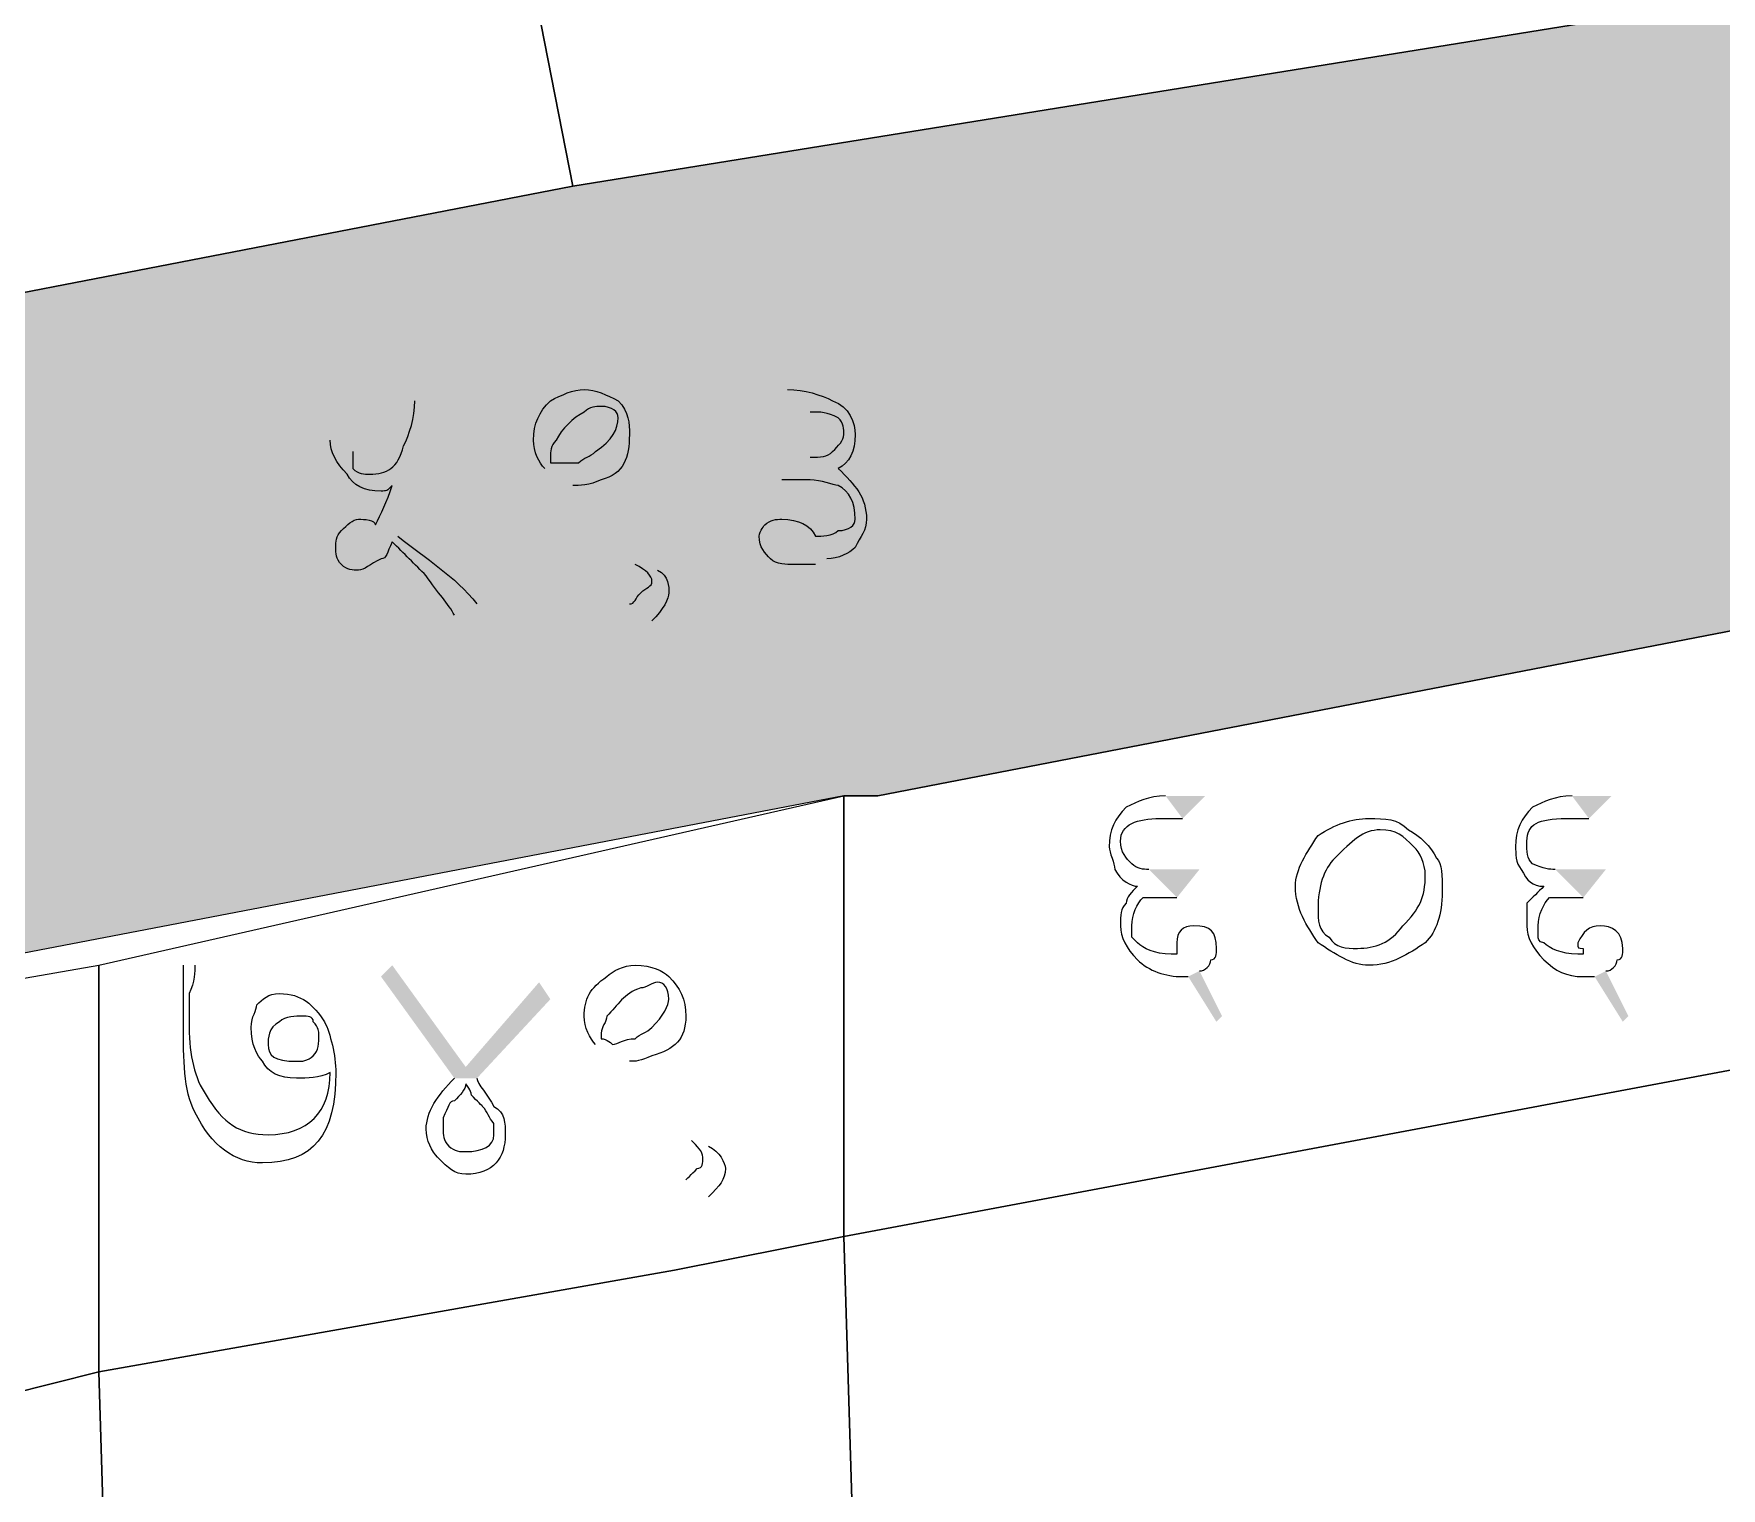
# Model space of a CAD drawing. Header units: metres. Extents: x 345912 to 349030, y 3061206 to 3061792.
# Drawn here: x 346806.42 to 346821.61, y 3061356.04 to 3061369.12 of the extents above; entities that cross this region are included whole.
import ezdxf

# ---------------------------------------------------------------- set-up
doc = ezdxf.new("R2010")
doc.units = ezdxf.units.M
doc.header["$MEASUREMENT"] = 0
doc.layers.add('PDF4_Geometry', color=7, linetype='Continuous')
doc.layers.add('PDF4_Solid Fills', color=7, linetype='Continuous')

msp = doc.modelspace()

# ---------------------------------------------------------------- hatches: boundary and pattern name
at = {"layer": 'PDF4_Solid Fills', "true_color": 0xc3c3c3, "transparency": 33554531}
h = msp.add_hatch(color=9, dxfattribs=at)
h.paths.add_polyline_path([(346861.86867, 3061355.56042), (346855.77267, 3061355.25562), (346854.85827, 3061364.39962), (346853.94387, 3061369.58122), (346859.73507, 3061370.80042), (346860.03987, 3061370.80042), (346860.95427, 3061365.61882), (346861.25907, 3061361.65642)], flags=0)
h.paths.add_polyline_path([(346864.00227, 3061332.39562), (346857.60147, 3061332.09083), (346856.68707, 3061342.14922), (346863.08787, 3061342.14922)], flags=0)
h.paths.add_polyline_path([(346838.09427, 3061366.83802), (346831.99827, 3061365.61882), (346831.08387, 3061365.31402), (346823.46387, 3061364.09482), (346814.01507, 3061362.26602), (346813.71028, 3061362.26602), (346791.45988, 3061357.99882), (346792.37427, 3061364.09482), (346811.27187, 3061367.75243), (346820.72067, 3061369.27642), (346829.55987, 3061371.10522), (346838.70387, 3061372.62922)], flags=0)
h.paths.add_polyline_path([(346867.65987, 3061372.32442), (346864.30707, 3061371.71482), (346864.30707, 3061372.01962), (346864.00227, 3061374.76282), (346867.35507, 3061375.37243)], flags=0)
h.paths.add_polyline_path([(346853.94387, 3061369.58122), (346845.71427, 3061368.05722), (346845.40947, 3061368.05722), (346845.10467, 3061368.05722), (346844.49507, 3061367.75243), (346838.09427, 3061366.83802), (346838.70387, 3061372.62922), (346849.06707, 3061374.76282), (346849.37187, 3061374.76282), (346849.67667, 3061375.06762), (346849.98147, 3061375.06762), (346850.28627, 3061375.06762), (346852.72467, 3061375.67722)], flags=0)
h.paths.add_polyline_path([(346859.73507, 3061370.80042), (346853.94387, 3061369.58122), (346852.72467, 3061375.67722), (346856.99187, 3061376.59162), (346858.82067, 3061376.89642), (346859.43027, 3061371.10522)], flags=0)
h.paths.add_polyline_path([(346864.00227, 3061374.76282), (346864.30707, 3061372.01962), (346864.30707, 3061371.71482), (346859.73507, 3061370.80042), (346859.43027, 3061371.10522), (346858.82067, 3061376.89642), (346860.95427, 3061377.20123), (346863.69747, 3061377.50603), (346863.69747, 3061376.89642)], flags=0)
h.paths.add_polyline_path([(346867.35507, 3061375.37243), (346864.00227, 3061374.76282), (346863.69747, 3061376.89642), (346863.69747, 3061377.50603), (346867.05027, 3061378.11562)], flags=0)
h.paths.add_polyline_path([(346956.05188, 3061317.15562), (346955.13748, 3061318.37482), (346952.39427, 3061320.81322), (346949.95587, 3061321.11802), (346943.85987, 3061323.25162), (346934.71587, 3061325.99482), (346928.01028, 3061327.51882), (346922.82867, 3061327.51882), (346919.78067, 3061327.21402), (346917.64707, 3061326.29962), (346909.41747, 3061322.03243), (346903.32147, 3061317.76522), (346901.18787, 3061317.15562), (346787.49747, 3061317.15562), (346787.19267, 3061318.37482), (346787.19267, 3061320.50842), (346788.10707, 3061333.91962), (346788.41187, 3061335.74842), (346788.41187, 3061342.14922), (346788.71668, 3061350.37882), (346789.63107, 3061357.08442), (346790.54547, 3061360.74202), (346790.54547, 3061366.22842), (346791.45988, 3061369.58122), (346794.50787, 3061379.03002), (346793.89827, 3061382.07802), (346793.59348, 3061382.99243), (346790.54547, 3061391.83162), (346787.19267, 3061402.80443), (346782.92547, 3061416.52042), (346782.92547, 3061419.87322), (346782.92547, 3061427.18843), (346780.18227, 3061437.55162), (346778.04867, 3061448.82923), (346775.30547, 3061457.36363), (346773.78147, 3061460.41162), (346770.73347, 3061464.06923), (346767.07587, 3061467.72682), (346763.11347, 3061473.51802), (346756.40787, 3061482.66203), (346754.88388, 3061486.31962), (346748.78787, 3061488.45322), (346744.82547, 3061489.36763), (346745.73987, 3061490.58682), (346754.57907, 3061487.84363), (346755.18867, 3061488.75802), (346754.57907, 3061494.24442), (346751.22627, 3061506.13162), (346747.56867, 3061512.83722), (346749.39748, 3061514.05643), (346753.35987, 3061506.43643), (346754.57907, 3061501.86442), (346756.71267, 3061492.72042), (346757.32227, 3061484.79563), (346760.37028, 3061481.13802), (346761.89427, 3061478.39483), (346767.07587, 3061470.77483), (346772.56227, 3061464.37402), (346775.00067, 3061461.02123), (346778.04867, 3061454.62042), (346780.18227, 3061447.00042), (346780.79187, 3061442.42843), (346784.44948, 3061428.10282), (346785.05907, 3061419.87322), (346785.36387, 3061417.13002), (346789.93587, 3061400.67083), (346795.11747, 3061386.04042), (346796.03187, 3061382.07802), (346795.42227, 3061375.67722), (346792.67907, 3061367.14282), (346792.37427, 3061364.09482), (346791.45988, 3061357.99882), (346791.15507, 3061353.73162), (346790.24067, 3061345.19722), (346789.93587, 3061333.61482), (346789.93587, 3061332.70042), (346789.63107, 3061331.48123), (346789.32628, 3061325.69002), (346789.02147, 3061321.42283), (346789.32628, 3061318.98443), (346789.63107, 3061317.15562), (346895.09187, 3061317.15562), (346896.00627, 3061317.46042), (346900.57827, 3061318.67962), (346905.45507, 3061320.81322), (346908.80787, 3061323.25162), (346916.12308, 3061327.21402), (346916.73267, 3061327.51882), (346917.64707, 3061327.82362), (346920.69507, 3061328.73802), (346927.70547, 3061328.73802), (346936.23988, 3061326.90923), (346946.29828, 3061324.16603), (346948.12707, 3061323.25162), (346949.04147, 3061322.94682), (346955.13748, 3061320.50842), (346957.57587, 3061318.37482), (346957.88067, 3061318.07002), (346958.49028, 3061317.15562)], flags=0)
h.paths.add_polyline_path([(346863.08787, 3061342.14922), (346856.68707, 3061342.14922), (346855.77267, 3061355.25562), (346861.86867, 3061355.56042), (346862.17347, 3061353.73162), (346862.78307, 3061343.97802)], flags=0)
h = msp.add_hatch(color=9, dxfattribs=at)
h.paths.add_polyline_path([(346861.86867, 3061355.56042), (346855.77267, 3061355.25562), (346854.85827, 3061364.39962), (346853.94387, 3061369.58122), (346859.73507, 3061370.80042), (346860.03987, 3061370.80042), (346860.95427, 3061365.61882), (346861.25907, 3061361.65642)], flags=0)
h.paths.add_polyline_path([(346864.00227, 3061332.39562), (346857.60147, 3061332.09083), (346856.68707, 3061342.14922), (346863.08787, 3061342.14922)], flags=0)
h.paths.add_polyline_path([(346838.09427, 3061366.83802), (346831.99827, 3061365.61882), (346831.08387, 3061365.31402), (346823.46387, 3061364.09482), (346814.01507, 3061362.26602), (346813.71028, 3061362.26602), (346791.45988, 3061357.99882), (346792.37427, 3061364.09482), (346811.27187, 3061367.75243), (346820.72067, 3061369.27642), (346829.55987, 3061371.10522), (346838.70387, 3061372.62922)], flags=0)
h.paths.add_polyline_path([(346867.65987, 3061372.32442), (346864.30707, 3061371.71482), (346864.30707, 3061372.01962), (346864.00227, 3061374.76282), (346867.35507, 3061375.37243)], flags=0)
h.paths.add_polyline_path([(346853.94387, 3061369.58122), (346845.71427, 3061368.05722), (346845.40947, 3061368.05722), (346845.10467, 3061368.05722), (346844.49507, 3061367.75243), (346838.09427, 3061366.83802), (346838.70387, 3061372.62922), (346849.06707, 3061374.76282), (346849.37187, 3061374.76282), (346849.67667, 3061375.06762), (346849.98147, 3061375.06762), (346850.28627, 3061375.06762), (346852.72467, 3061375.67722)], flags=0)
h.paths.add_polyline_path([(346859.73507, 3061370.80042), (346853.94387, 3061369.58122), (346852.72467, 3061375.67722), (346856.99187, 3061376.59162), (346858.82067, 3061376.89642), (346859.43027, 3061371.10522)], flags=0)
h.paths.add_polyline_path([(346864.00227, 3061374.76282), (346864.30707, 3061372.01962), (346864.30707, 3061371.71482), (346859.73507, 3061370.80042), (346859.43027, 3061371.10522), (346858.82067, 3061376.89642), (346860.95427, 3061377.20123), (346863.69747, 3061377.50603), (346863.69747, 3061376.89642)], flags=0)
h.paths.add_polyline_path([(346867.35507, 3061375.37243), (346864.00227, 3061374.76282), (346863.69747, 3061376.89642), (346863.69747, 3061377.50603), (346867.05027, 3061378.11562)], flags=0)
h.paths.add_polyline_path([(346956.05188, 3061317.15562), (346955.13748, 3061318.37482), (346952.39427, 3061320.81322), (346949.95587, 3061321.11802), (346943.85987, 3061323.25162), (346934.71587, 3061325.99482), (346928.01028, 3061327.51882), (346922.82867, 3061327.51882), (346919.78067, 3061327.21402), (346917.64707, 3061326.29962), (346909.41747, 3061322.03243), (346903.32147, 3061317.76522), (346901.18787, 3061317.15562), (346787.49747, 3061317.15562), (346787.19267, 3061318.37482), (346787.19267, 3061320.50842), (346788.10707, 3061333.91962), (346788.41187, 3061335.74842), (346788.41187, 3061342.14922), (346788.71668, 3061350.37882), (346789.63107, 3061357.08442), (346790.54547, 3061360.74202), (346790.54547, 3061366.22842), (346791.45988, 3061369.58122), (346794.50787, 3061379.03002), (346793.89827, 3061382.07802), (346793.59348, 3061382.99243), (346790.54547, 3061391.83162), (346787.19267, 3061402.80443), (346782.92547, 3061416.52042), (346782.92547, 3061419.87322), (346782.92547, 3061427.18843), (346780.18227, 3061437.55162), (346778.04867, 3061448.82923), (346775.30547, 3061457.36363), (346773.78147, 3061460.41162), (346770.73347, 3061464.06923), (346767.07587, 3061467.72682), (346763.11347, 3061473.51802), (346756.40787, 3061482.66203), (346754.88388, 3061486.31962), (346748.78787, 3061488.45322), (346744.82547, 3061489.36763), (346745.73987, 3061490.58682), (346754.57907, 3061487.84363), (346755.18867, 3061488.75802), (346754.57907, 3061494.24442), (346751.22627, 3061506.13162), (346747.56867, 3061512.83722), (346749.39748, 3061514.05643), (346753.35987, 3061506.43643), (346754.57907, 3061501.86442), (346756.71267, 3061492.72042), (346757.32227, 3061484.79563), (346760.37028, 3061481.13802), (346761.89427, 3061478.39483), (346767.07587, 3061470.77483), (346772.56227, 3061464.37402), (346775.00067, 3061461.02123), (346778.04867, 3061454.62042), (346780.18227, 3061447.00042), (346780.79187, 3061442.42843), (346784.44948, 3061428.10282), (346785.05907, 3061419.87322), (346785.36387, 3061417.13002), (346789.93587, 3061400.67083), (346795.11747, 3061386.04042), (346796.03187, 3061382.07802), (346795.42227, 3061375.67722), (346792.67907, 3061367.14282), (346792.37427, 3061364.09482), (346791.45988, 3061357.99882), (346791.15507, 3061353.73162), (346790.24067, 3061345.19722), (346789.93587, 3061333.61482), (346789.93587, 3061332.70042), (346789.63107, 3061331.48123), (346789.32628, 3061325.69002), (346789.02147, 3061321.42283), (346789.32628, 3061318.98443), (346789.63107, 3061317.15562), (346895.09187, 3061317.15562), (346896.00627, 3061317.46042), (346900.57827, 3061318.67962), (346905.45507, 3061320.81322), (346908.80787, 3061323.25162), (346916.12308, 3061327.21402), (346916.73267, 3061327.51882), (346917.64707, 3061327.82362), (346920.69507, 3061328.73802), (346927.70547, 3061328.73802), (346936.23988, 3061326.90923), (346946.29828, 3061324.16603), (346948.12707, 3061323.25162), (346949.04147, 3061322.94682), (346955.13748, 3061320.50842), (346957.57587, 3061318.37482), (346957.88067, 3061318.07002), (346958.49028, 3061317.15562)], flags=0)
h.paths.add_polyline_path([(346863.08787, 3061342.14922), (346856.68707, 3061342.14922), (346855.77267, 3061355.25562), (346861.86867, 3061355.56042), (346862.17347, 3061353.73162), (346862.78307, 3061343.97802)], flags=0)
at = {"layer": 'PDF4_Solid Fills', "transparency": 33554559}
h = msp.add_hatch(color=256, dxfattribs=at)
h.paths.add_polyline_path([(346809.84947, 3061365.82203), (346810.05267, 3061365.61883)], flags=0)
h.paths.add_polyline_path([(346809.69707, 3061364.60283, 0.08894398), (346810.05267, 3061365.61883)], flags=0)
h.paths.add_polyline_path([(346810.40827, 3061363.99323), (346810.20507, 3061363.89163)], flags=0)
h.paths.add_polyline_path([(346809.08747, 3061365.46643), (346809.08747, 3061365.97443), (346809.29067, 3061365.82203), (346809.29067, 3061365.36483)], flags=0)
h.paths.add_polyline_path([(346811.27187, 3061365.06003), (346812.03387, 3061364.29803)], flags=0)
h.paths.add_polyline_path([(346811.98307, 3061363.84083), (346811.77987, 3061363.99323)], flags=0)
h.paths.add_polyline_path([(346811.83067, 3061364.34883), (346811.01787, 3061365.21243)], flags=0)
h.paths.add_polyline_path([(346812.99907, 3061365.72043), (346812.74507, 3061365.92363), (346813.20227, 3061365.92363)], flags=0)
h.paths.add_polyline_path([(346813.55787, 3061364.39963), (346813.86267, 3061363.94243), (346813.76107, 3061363.89163), (346813.45627, 3061364.34883)], flags=0)
h.paths.add_polyline_path([(346813.15147, 3061365.11083), (346812.89747, 3061365.31403), (346813.40547, 3061365.31403)], flags=0)
h = msp.add_hatch(color=256, dxfattribs=at)
h.paths.add_polyline_path([(346816.75828, 3061362.06284), (346816.96148, 3061362.26604), (346816.60588, 3061362.26604)], flags=0)
h.paths.add_polyline_path([(346816.80908, 3061360.64044), (346817.06308, 3061360.23404), (346817.11388, 3061360.28484), (346816.91068, 3061360.69124)], flags=0)
h.paths.add_polyline_path([(346816.70748, 3061361.35164), (346816.91068, 3061361.60564), (346816.45348, 3061361.60564)], flags=0)
h.paths.add_polyline_path([(346820.41588, 3061362.06284), (346820.61908, 3061362.26604), (346820.26348, 3061362.26604)], flags=0)
h.paths.add_polyline_path([(346820.46668, 3061360.64044), (346820.72068, 3061360.23404), (346820.77148, 3061360.28484), (346820.56828, 3061360.69124)], flags=0)
h.paths.add_polyline_path([(346820.36508, 3061361.35164), (346820.56828, 3061361.60564), (346820.11108, 3061361.60564)], flags=0)
h = msp.add_hatch(color=256, dxfattribs=at)
h.paths.add_polyline_path([(346807.76668, 3061360.74202), (346807.86828, 3061360.74202)], flags=0)
h.paths.add_polyline_path([(346809.08748, 3061359.77682), (346809.08748, 3061359.77682)], flags=0)
h.paths.add_polyline_path([(346810.20508, 3061359.72602), (346809.54468, 3061360.64042), (346809.64628, 3061360.74202), (346810.30668, 3061359.82762), (346810.96708, 3061360.58962), (346811.06868, 3061360.43722), (346810.40828, 3061359.72602)], flags=0)
h.paths.add_polyline_path([(346811.77988, 3061359.87842), (346812.49108, 3061359.11642)], flags=0)
h.paths.add_polyline_path([(346812.49108, 3061358.65922), (346812.28788, 3061358.81162)], flags=0)
h.paths.add_polyline_path([(346812.33868, 3061359.16722), (346811.47508, 3061360.03082)], flags=0)

# ---------------------------------------------------------------- linework, layer by layer
at = {"layer": 'PDF4_Geometry', "lineweight": 9}
for points in [[(346820.72067, 3061369.27643), (346811.27188, 3061367.75243), (346807.91907, 3061384.82124), (346816.14867, 3061387.25963)], [(346820.72067, 3061369.27643), (346811.27188, 3061367.75243), (346807.91907, 3061384.82124), (346816.14867, 3061387.25963)], [(346811.27188, 3061367.75243), (346792.37428, 3061364.09483), (346792.67907, 3061367.14284), (346795.42227, 3061375.67724), (346796.03188, 3061382.07803), (346803.34708, 3061383.29724), (346807.91907, 3061384.82124)], [(346811.27188, 3061367.75243), (346792.37428, 3061364.09483), (346792.67907, 3061367.14284), (346795.42227, 3061375.67724), (346796.03188, 3061382.07803), (346803.34708, 3061383.29724), (346807.91907, 3061384.82124)], [(346838.09427, 3061366.83802), (346831.99827, 3061365.61882), (346831.08387, 3061365.31402), (346823.46387, 3061364.09482), (346814.01507, 3061362.26602), (346813.71028, 3061362.26602), (346791.45988, 3061357.99882), (346792.37427, 3061364.09482), (346811.27187, 3061367.75243), (346820.72067, 3061369.27642), (346829.55987, 3061371.10522), (346838.70387, 3061372.62922)], [(346838.09427, 3061366.83802), (346831.99827, 3061365.61882), (346831.08387, 3061365.31402), (346823.46387, 3061364.09482), (346814.01507, 3061362.26602), (346813.71028, 3061362.26602), (346791.45988, 3061357.99882), (346792.37427, 3061364.09482), (346811.27187, 3061367.75243), (346820.72067, 3061369.27642), (346829.55987, 3061371.10522), (346838.70387, 3061372.62922)], [(346823.46388, 3061363.18042), (346823.46388, 3061360.13243), (346813.71028, 3061358.30363), (346813.71028, 3061362.26602), (346814.01507, 3061362.26602), (346823.46388, 3061364.09483)], [(346823.46388, 3061363.18042), (346823.46388, 3061360.13243), (346813.71028, 3061358.30363), (346813.71028, 3061362.26602), (346814.01507, 3061362.26602), (346823.46388, 3061364.09483)], [(346813.71028, 3061358.30363), (346812.18628, 3061357.99884), (346807.00468, 3061357.08444), (346807.00468, 3061360.74203), (346813.71028, 3061362.26602)], [(346813.71028, 3061358.30363), (346812.18628, 3061357.99884), (346807.00468, 3061357.08444), (346807.00468, 3061360.74203), (346813.71028, 3061362.26602)], [(346805.78547, 3061356.77963), (346799.99428, 3061355.56042), (346799.99428, 3061359.52284), (346807.00468, 3061360.74203), (346807.00468, 3061357.08444)], [(346805.78547, 3061356.77963), (346799.99428, 3061355.56042), (346799.99428, 3061359.52284), (346807.00468, 3061360.74203), (346807.00468, 3061357.08444)], [(346823.76867, 3061350.98844), (346814.31988, 3061348.24523), (346814.01507, 3061348.24523), (346813.71028, 3061358.30363), (346823.46388, 3061360.13243)], [(346823.76867, 3061350.98844), (346814.31988, 3061348.24523), (346814.01507, 3061348.24523), (346813.71028, 3061358.30363), (346823.46388, 3061360.13243)], [(346814.01507, 3061348.24523), (346811.27188, 3061347.63564), (346807.30947, 3061347.02602), (346807.00468, 3061357.08444), (346812.18628, 3061357.99884), (346813.71028, 3061358.30363)], [(346814.01507, 3061348.24523), (346811.27188, 3061347.63564), (346807.30947, 3061347.02602), (346807.00468, 3061357.08444), (346812.18628, 3061357.99884), (346813.71028, 3061358.30363)], [(346806.69988, 3061347.02602), (346800.60388, 3061346.11164), (346800.29907, 3061346.11164), (346799.99428, 3061355.56042), (346805.78547, 3061356.77963), (346807.00468, 3061357.08444), (346807.30947, 3061347.02602)], [(346806.69988, 3061347.02602), (346800.60388, 3061346.11164), (346800.29907, 3061346.11164), (346799.99428, 3061355.56042), (346805.78547, 3061356.77963), (346807.00468, 3061357.08444), (346807.30947, 3061347.02602)]]:
    msp.add_lwpolyline(points, close=True, dxfattribs=at)
at = {"layer": 'PDF4_Geometry', "lineweight": 25}
for points in [[(346809.74787, 3061365.41563), (346809.79867, 3061365.51723), (346809.84947, 3061365.66963), (346809.84947, 3061365.82203)], [(346810.91627, 3061365.46643), (346810.91627, 3061365.61883), (346810.96707, 3061365.72043), (346811.06867, 3061365.82203)], [(346811.06867, 3061365.82203), (346811.17027, 3061365.87283), (346811.27187, 3061365.92363), (346811.37347, 3061365.92363)], [(346811.37347, 3061365.92363), (346811.47507, 3061365.92363), (346811.57667, 3061365.87283), (346811.67827, 3061365.82203)], [(346811.67827, 3061365.82203), (346811.77987, 3061365.72043), (346811.77987, 3061365.61883), (346811.77987, 3061365.51723)], [(346813.20227, 3061365.92363), (346813.35467, 3061365.92363), (346813.50707, 3061365.87283), (346813.60867, 3061365.82203)], [(346813.60867, 3061365.82203), (346813.76107, 3061365.77123), (346813.81187, 3061365.61883), (346813.81187, 3061365.51723)], [(346811.37347, 3061365.72043), (346811.27187, 3061365.66963), (346811.17027, 3061365.56803), (346811.11947, 3061365.46643)], [(346811.52587, 3061365.77123), (346811.47507, 3061365.77123), (346811.42427, 3061365.77123), (346811.37347, 3061365.72043)], [(346811.47507, 3061365.36483), (346811.62747, 3061365.46643), (346811.67827, 3061365.56803), (346811.67827, 3061365.66963)], [(346811.67827, 3061365.66963), (346811.67827, 3061365.72043), (346811.62747, 3061365.77123), (346811.52587, 3061365.77123)], [(346813.65947, 3061365.66963), (346813.55787, 3061365.72043), (346813.50707, 3061365.72043), (346813.40547, 3061365.72043)], [(346813.71027, 3061365.51723), (346813.71027, 3061365.56803), (346813.71027, 3061365.61883), (346813.65947, 3061365.66963)], [(346811.77987, 3061365.51723), (346811.77987, 3061365.31403), (346811.72907, 3061365.16163), (346811.52587, 3061365.11083)], [(346813.60867, 3061365.36483), (346813.65947, 3061365.41563), (346813.71027, 3061365.46643), (346813.71027, 3061365.51723)], [(346813.81187, 3061365.51723), (346813.81187, 3061365.36483), (346813.76107, 3061365.26323), (346813.65947, 3061365.21243)], [(346809.23987, 3061365.16163), (346809.13827, 3061365.26323), (346809.08747, 3061365.36483), (346809.08747, 3061365.46643)], [(346809.29067, 3061365.36483), (346809.29067, 3061365.26323), (346809.29067, 3061365.21243), (346809.29067, 3061365.21243)], [(346809.44307, 3061365.16163), (346809.59547, 3061365.16163), (346809.69707, 3061365.21243), (346809.74787, 3061365.41563)], [(346811.01787, 3061365.21243), (346810.96707, 3061365.26323), (346810.91627, 3061365.36483), (346810.91627, 3061365.46643)], [(346811.11947, 3061365.46643), (346811.06867, 3061365.41563), (346811.06867, 3061365.36483), (346811.06867, 3061365.31403)], [(346811.32267, 3061365.26323), (346811.37347, 3061365.31403), (346811.42427, 3061365.31403), (346811.47507, 3061365.36483)], [(346813.40547, 3061365.31403), (346813.50707, 3061365.31403), (346813.55787, 3061365.31403), (346813.60867, 3061365.36483)], [(346809.29067, 3061365.21243), (346809.34147, 3061365.16163), (346809.39227, 3061365.16163), (346809.44307, 3061365.16163)], [(346811.06867, 3061365.31403), (346811.06867, 3061365.31403), (346811.06867, 3061365.26323), (346811.06867, 3061365.26323)], [(346811.06867, 3061365.26323), (346811.11947, 3061365.26323), (346811.11947, 3061365.26323), (346811.17027, 3061365.26323)], [(346811.17027, 3061365.26323), (346811.22107, 3061365.26323), (346811.27187, 3061365.26323), (346811.32267, 3061365.26323)], [(346813.65947, 3061365.21243), (346813.81187, 3061365.06003), (346813.91347, 3061364.95843), (346813.91347, 3061364.75523)], [(346809.54467, 3061365.00923), (346809.39227, 3061365.00923), (346809.29067, 3061365.06003), (346809.23987, 3061365.16163)], [(346809.49387, 3061364.70443), (346809.54467, 3061364.80603), (346809.59547, 3061364.90763), (346809.64627, 3061365.06003)], [(346809.64627, 3061365.06003), (346809.59547, 3061365.00923), (346809.59547, 3061365.00923), (346809.54467, 3061365.00923)], [(346811.52587, 3061365.11083), (346811.42427, 3061365.06003), (346811.32267, 3061365.06003), (346811.27187, 3061365.06003)], [(346813.25307, 3061365.11083), (346813.20227, 3061365.11083), (346813.20227, 3061365.11083), (346813.15147, 3061365.11083)], [(346813.40547, 3061365.11083), (346813.35467, 3061365.11083), (346813.30387, 3061365.11083), (346813.25307, 3061365.11083)], [(346813.65947, 3061365.06003), (346813.60867, 3061365.06003), (346813.50707, 3061365.11083), (346813.40547, 3061365.11083)], [(346813.81187, 3061364.75523), (346813.81187, 3061364.90763), (346813.76107, 3061365.00923), (346813.65947, 3061365.06003)], [(346809.18907, 3061364.65363), (346809.23987, 3061364.70443), (346809.29067, 3061364.75523), (346809.34147, 3061364.75523)], [(346809.34147, 3061364.75523), (346809.39227, 3061364.75523), (346809.49387, 3061364.75523), (346809.49387, 3061364.70443)], [(346812.99907, 3061364.70443), (346813.04987, 3061364.75523), (346813.10067, 3061364.75523), (346813.15147, 3061364.75523)], [(346813.15147, 3061364.75523), (346813.30387, 3061364.75523), (346813.40547, 3061364.70443), (346813.45627, 3061364.60283)], [(346813.65947, 3061364.65363), (346813.76107, 3061364.65363), (346813.81187, 3061364.70443), (346813.81187, 3061364.75523)], [(346813.91347, 3061364.75523), (346813.91347, 3061364.65363), (346813.86267, 3061364.60283), (346813.81187, 3061364.50123)], [(346809.13827, 3061364.50123), (346809.13827, 3061364.55203), (346809.13827, 3061364.60283), (346809.18907, 3061364.65363)], [(346809.69707, 3061364.60283), (346809.95107, 3061364.39963), (346810.20507, 3061364.24723), (346810.40827, 3061363.99323)], [(346812.94827, 3061364.60283), (346812.94827, 3061364.65363), (346812.99907, 3061364.70443), (346812.99907, 3061364.70443)], [(346813.04987, 3061364.39963), (346812.99907, 3061364.45043), (346812.94827, 3061364.50123), (346812.94827, 3061364.60283)], [(346813.45627, 3061364.60283), (346813.50707, 3061364.60283), (346813.60867, 3061364.60283), (346813.65947, 3061364.65363)], [(346809.18907, 3061364.34883), (346809.13827, 3061364.39963), (346809.13827, 3061364.45043), (346809.13827, 3061364.50123)], [(346809.64627, 3061364.55203), (346809.59547, 3061364.45043), (346809.59547, 3061364.39963), (346809.54467, 3061364.39963)], [(346809.95107, 3061364.24723), (346809.84947, 3061364.34883), (346809.74787, 3061364.45043), (346809.64627, 3061364.55203)], [(346813.81187, 3061364.50123), (346813.76107, 3061364.45043), (346813.65947, 3061364.39963), (346813.55787, 3061364.39963)], [(346809.34147, 3061364.29803), (346809.29067, 3061364.29803), (346809.23987, 3061364.29803), (346809.18907, 3061364.34883)], [(346809.54467, 3061364.39963), (346809.44307, 3061364.34883), (346809.39227, 3061364.29803), (346809.34147, 3061364.29803)], [(346811.98307, 3061364.19643), (346811.98307, 3061364.24723), (346811.93227, 3061364.29803), (346811.83067, 3061364.34883)], [(346812.03387, 3061364.29803), (346812.13547, 3061364.24723), (346812.13547, 3061364.14563), (346812.13547, 3061364.09483)], [(346813.25307, 3061364.34883), (346813.20227, 3061364.34883), (346813.10067, 3061364.34883), (346813.04987, 3061364.39963)], [(346813.45627, 3061364.34883), (346813.40547, 3061364.34883), (346813.35467, 3061364.34883), (346813.25307, 3061364.34883)], [(346810.20507, 3061363.89163), (346810.15427, 3061363.99323), (346810.05267, 3061364.09483), (346809.95107, 3061364.24723)], [(346811.88147, 3061364.09483), (346811.93227, 3061364.14563), (346811.98307, 3061364.14563), (346811.98307, 3061364.19643)], [(346811.77987, 3061363.99323), (346811.83067, 3061363.99323), (346811.83067, 3061364.04403), (346811.88147, 3061364.09483)], [(346812.13547, 3061364.09483), (346812.13547, 3061364.04403), (346812.08467, 3061363.94243), (346811.98307, 3061363.84083)], [(346816.60588, 3061362.26604), (346816.45348, 3061362.26604), (346816.35188, 3061362.21524), (346816.25028, 3061362.16444)], [(346820.26348, 3061362.26604), (346820.11108, 3061362.26604), (346820.00948, 3061362.21524), (346819.90788, 3061362.16444)], [(346816.25028, 3061362.16444), (346816.14868, 3061362.06284), (346816.09788, 3061361.96124), (346816.09788, 3061361.80884)], [(346816.19948, 3061361.85964), (346816.19948, 3061362.01204), (346816.35188, 3061362.06284), (346816.55508, 3061362.06284)], [(346816.55508, 3061362.06284), (346816.60588, 3061362.06284), (346816.60588, 3061362.06284), (346816.65668, 3061362.06284)], [(346816.65668, 3061362.06284), (346816.70748, 3061362.06284), (346816.75828, 3061362.06284), (346816.75828, 3061362.06284)], [(346817.97748, 3061361.91044), (346818.12988, 3061362.01204), (346818.28228, 3061362.06284), (346818.43468, 3061362.06284)], [(346818.43468, 3061362.06284), (346818.58708, 3061362.06284), (346818.68868, 3061362.06284), (346818.79028, 3061361.96124)], [(346819.90788, 3061362.16444), (346819.80628, 3061362.06284), (346819.75548, 3061361.96124), (346819.75548, 3061361.80884)], [(346819.85708, 3061361.85964), (346819.85708, 3061362.01204), (346819.95868, 3061362.06284), (346820.21268, 3061362.06284)], [(346820.21268, 3061362.06284), (346820.21268, 3061362.06284), (346820.26348, 3061362.06284), (346820.31428, 3061362.06284)], [(346820.31428, 3061362.06284), (346820.36508, 3061362.06284), (346820.41588, 3061362.06284), (346820.41588, 3061362.06284)], [(346817.77428, 3061361.45324), (346817.77428, 3061361.60564), (346817.87588, 3061361.75804), (346817.97748, 3061361.91044)], [(346818.53628, 3061361.96124), (346818.38388, 3061361.96124), (346818.28228, 3061361.85964), (346818.12988, 3061361.70724)], [(346818.84108, 3061361.80884), (346818.73948, 3061361.91044), (346818.68868, 3061361.96124), (346818.53628, 3061361.96124)], [(346818.79028, 3061361.96124), (346818.89188, 3061361.91044), (346818.99348, 3061361.80884), (346819.04428, 3061361.70724)], [(346816.09788, 3061361.80884), (346816.09788, 3061361.75804), (346816.14868, 3061361.65644), (346816.14868, 3061361.60564)], [(346816.30108, 3061361.65644), (346816.25028, 3061361.70724), (346816.19948, 3061361.75804), (346816.19948, 3061361.85964)], [(346818.94268, 3061361.55484), (346818.94268, 3061361.65644), (346818.89188, 3061361.75804), (346818.84108, 3061361.80884)], [(346819.75548, 3061361.80884), (346819.75548, 3061361.75804), (346819.75548, 3061361.65644), (346819.80628, 3061361.60564)], [(346819.90788, 3061361.65644), (346819.85708, 3061361.70724), (346819.85708, 3061361.75804), (346819.85708, 3061361.85964)], [(346816.14868, 3061361.60564), (346816.19948, 3061361.50404), (346816.30108, 3061361.45324), (346816.35188, 3061361.45324)], [(346816.45348, 3061361.60564), (346816.40268, 3061361.60564), (346816.35188, 3061361.60564), (346816.30108, 3061361.65644)], [(346818.12988, 3061361.70724), (346818.02828, 3061361.60564), (346817.97748, 3061361.45324), (346817.97748, 3061361.25004)], [(346819.04428, 3061361.70724), (346819.09508, 3061361.65644), (346819.09508, 3061361.55484), (346819.09508, 3061361.40244)], [(346819.80628, 3061361.60564), (346819.85708, 3061361.50404), (346819.90788, 3061361.45324), (346820.00948, 3061361.45324)], [(346820.11108, 3061361.60564), (346820.06028, 3061361.60564), (346820.00948, 3061361.60564), (346819.90788, 3061361.65644)], [(346816.35188, 3061361.45324), (346816.30108, 3061361.40244), (346816.25028, 3061361.35164), (346816.25028, 3061361.30084)], [(346817.97748, 3061360.94524), (346817.87588, 3061361.09764), (346817.77428, 3061361.25004), (346817.77428, 3061361.45324)], [(346818.73948, 3061361.09764), (346818.89188, 3061361.25004), (346818.94268, 3061361.35164), (346818.94268, 3061361.55484)], [(346820.00948, 3061361.45324), (346819.95868, 3061361.40244), (346819.90788, 3061361.35164), (346819.85708, 3061361.30084)], [(346816.25028, 3061361.30084), (346816.19948, 3061361.25004), (346816.19948, 3061361.19924), (346816.19948, 3061361.09764)], [(346816.30108, 3061361.09764), (346816.30108, 3061361.19924), (346816.35188, 3061361.30084), (346816.40268, 3061361.35164)], [(346816.40268, 3061361.35164), (346816.45348, 3061361.35164), (346816.55508, 3061361.35164), (346816.70748, 3061361.35164)], [(346819.09508, 3061361.40244), (346819.09508, 3061361.19924), (346819.04428, 3061361.04684), (346818.94268, 3061360.94524)], [(346819.85708, 3061361.30084), (346819.85708, 3061361.25004), (346819.85708, 3061361.19924), (346819.85708, 3061361.09764)], [(346819.95868, 3061361.09764), (346819.95868, 3061361.19924), (346820.00948, 3061361.30084), (346820.06028, 3061361.35164)], [(346820.06028, 3061361.35164), (346820.11108, 3061361.35164), (346820.21268, 3061361.35164), (346820.36508, 3061361.35164)], [(346817.97748, 3061361.25004), (346817.97748, 3061361.14844), (346817.97748, 3061361.04684), (346818.07908, 3061360.99604)], [(346816.19948, 3061361.09764), (346816.19948, 3061360.99604), (346816.25028, 3061360.89444), (346816.35188, 3061360.79284)], [(346816.30108, 3061360.99604), (346816.30108, 3061361.04684), (346816.30108, 3061361.09764), (346816.30108, 3061361.09764)], [(346816.35188, 3061360.94524), (346816.35188, 3061360.94524), (346816.30108, 3061360.99604), (346816.30108, 3061360.99604)], [(346816.85988, 3061361.09764), (346816.75828, 3061361.09764), (346816.70748, 3061361.04684), (346816.70748, 3061360.94524)], [(346817.06308, 3061360.89444), (346817.06308, 3061361.04684), (346817.01228, 3061361.09764), (346816.85988, 3061361.09764)], [(346818.07908, 3061360.99604), (346818.12988, 3061360.89444), (346818.23148, 3061360.89444), (346818.33308, 3061360.89444)], [(346818.33308, 3061360.89444), (346818.48548, 3061360.89444), (346818.63788, 3061360.94524), (346818.73948, 3061361.09764)], [(346819.85708, 3061361.09764), (346819.85708, 3061360.99604), (346819.90788, 3061360.89444), (346820.00948, 3061360.79284)], [(346819.95868, 3061360.99604), (346819.95868, 3061361.04684), (346819.95868, 3061361.09764), (346819.95868, 3061361.09764)], [(346820.00948, 3061360.94524), (346819.95868, 3061360.94524), (346819.95868, 3061360.99604), (346819.95868, 3061360.99604)], [(346820.51748, 3061361.09764), (346820.41588, 3061361.09764), (346820.36508, 3061361.04684), (346820.31428, 3061360.94524)], [(346820.72068, 3061360.89444), (346820.72068, 3061361.04684), (346820.61908, 3061361.09764), (346820.51748, 3061361.09764)], [(346816.65668, 3061360.84364), (346816.50428, 3061360.84364), (346816.40268, 3061360.89444), (346816.35188, 3061360.94524)], [(346816.70748, 3061360.84364), (346816.70748, 3061360.84364), (346816.70748, 3061360.84364), (346816.65668, 3061360.84364)], [(346816.70748, 3061360.94524), (346816.70748, 3061360.89444), (346816.70748, 3061360.89444), (346816.70748, 3061360.89444)], [(346816.70748, 3061360.89444), (346816.70748, 3061360.84364), (346816.70748, 3061360.84364), (346816.70748, 3061360.84364)], [(346817.01228, 3061360.79284), (346817.06308, 3061360.79284), (346817.06308, 3061360.84364), (346817.06308, 3061360.89444)], [(346818.43468, 3061360.74204), (346818.28228, 3061360.74204), (346818.12988, 3061360.84364), (346817.97748, 3061360.94524)], [(346818.94268, 3061360.94524), (346818.79028, 3061360.84364), (346818.63788, 3061360.74204), (346818.43468, 3061360.74204)], [(346820.31428, 3061360.84364), (346820.16188, 3061360.84364), (346820.06028, 3061360.89444), (346820.00948, 3061360.94524)], [(346820.31428, 3061360.94524), (346820.31428, 3061360.89444), (346820.31428, 3061360.89444), (346820.36508, 3061360.89444)], [(346820.36508, 3061360.84364), (346820.36508, 3061360.84364), (346820.31428, 3061360.84364), (346820.31428, 3061360.84364)], [(346820.36508, 3061360.89444), (346820.36508, 3061360.84364), (346820.36508, 3061360.84364), (346820.36508, 3061360.84364)], [(346820.66988, 3061360.79284), (346820.72068, 3061360.79284), (346820.72068, 3061360.84364), (346820.72068, 3061360.89444)], [(346807.76668, 3061360.23402), (346807.76668, 3061360.33562), (346807.76668, 3061360.53882), (346807.76668, 3061360.74202)], [(346807.86828, 3061360.74202), (346807.86828, 3061360.69122), (346807.86828, 3061360.58962), (346807.81748, 3061360.48802)], [(346811.57668, 3061360.64042), (346811.62748, 3061360.69122), (346811.72908, 3061360.74202), (346811.83068, 3061360.74202)], [(346811.83068, 3061360.74202), (346811.98308, 3061360.74202), (346812.08468, 3061360.69122), (346812.13548, 3061360.64042)], [(346816.35188, 3061360.79284), (346816.45348, 3061360.69124), (346816.60588, 3061360.64044), (346816.75828, 3061360.64044)], [(346816.91068, 3061360.69124), (346816.96148, 3061360.69124), (346817.01228, 3061360.74204), (346817.01228, 3061360.79284)], [(346820.00948, 3061360.79284), (346820.11108, 3061360.69124), (346820.21268, 3061360.64044), (346820.36508, 3061360.64044)], [(346820.56828, 3061360.69124), (346820.61908, 3061360.69124), (346820.66988, 3061360.74204), (346820.66988, 3061360.79284)], [(346811.37348, 3061360.28482), (346811.37348, 3061360.43722), (346811.42428, 3061360.53882), (346811.57668, 3061360.64042)], [(346811.88148, 3061360.53882), (346811.72908, 3061360.48802), (346811.67828, 3061360.38642), (346811.57668, 3061360.28482)], [(346812.03388, 3061360.58962), (346811.98308, 3061360.58962), (346811.93228, 3061360.53882), (346811.88148, 3061360.53882)], [(346812.13548, 3061360.43722), (346812.13548, 3061360.53882), (346812.08468, 3061360.58962), (346812.03388, 3061360.58962)], [(346812.13548, 3061360.64042), (346812.23708, 3061360.53882), (346812.28788, 3061360.43722), (346812.28788, 3061360.28482)], [(346816.75828, 3061360.64044), (346816.75828, 3061360.64044), (346816.80908, 3061360.64044), (346816.80908, 3061360.64044)], [(346820.36508, 3061360.64044), (346820.41588, 3061360.64044), (346820.41588, 3061360.64044), (346820.46668, 3061360.64044)], [(346807.81748, 3061360.48802), (346807.81748, 3061360.33562), (346807.81748, 3061360.23402), (346807.81748, 3061360.18322)], [(346808.37628, 3061360.18322), (346808.37628, 3061360.28482), (346808.42708, 3061360.33562), (346808.42708, 3061360.38642)], [(346808.42708, 3061360.38642), (346808.47788, 3061360.43722), (346808.52868, 3061360.48802), (346808.63028, 3061360.48802)], [(346808.63028, 3061360.48802), (346808.83348, 3061360.48802), (346808.93508, 3061360.38642), (346809.03668, 3061360.23402)], [(346811.98308, 3061360.18322), (346812.08468, 3061360.28482), (346812.13548, 3061360.38642), (346812.13548, 3061360.43722)], [(346807.86828, 3061359.42122), (346807.76668, 3061359.62442), (346807.76668, 3061359.87842), (346807.76668, 3061360.23402)], [(346808.63028, 3061360.23402), (346808.52868, 3061360.18322), (346808.52868, 3061360.08162), (346808.52868, 3061360.03082)], [(346808.83348, 3061360.28482), (346808.78268, 3061360.28482), (346808.68108, 3061360.28482), (346808.63028, 3061360.23402)], [(346808.93508, 3061360.23402), (346808.93508, 3061360.28482), (346808.88428, 3061360.28482), (346808.83348, 3061360.28482)], [(346808.98588, 3061360.13242), (346808.98588, 3061360.13242), (346808.98588, 3061360.18322), (346808.93508, 3061360.23402)], [(346809.03668, 3061360.23402), (346809.08748, 3061360.13242), (346809.13828, 3061359.92922), (346809.13828, 3061359.77682)], [(346811.47508, 3061360.03082), (346811.42428, 3061360.08162), (346811.37348, 3061360.18322), (346811.37348, 3061360.28482)], [(346811.57668, 3061360.28482), (346811.57668, 3061360.23402), (346811.52588, 3061360.18322), (346811.52588, 3061360.13242)], [(346812.28788, 3061360.28482), (346812.28788, 3061360.08162), (346812.18628, 3061359.98002), (346811.98308, 3061359.92922)], [(346807.81748, 3061360.18322), (346807.81748, 3061359.92922), (346807.86828, 3061359.72602), (346807.96988, 3061359.57362)], [(346808.47788, 3061359.87842), (346808.42708, 3061359.92922), (346808.37628, 3061360.03082), (346808.37628, 3061360.18322)], [(346808.93508, 3061359.92922), (346808.98588, 3061359.98002), (346808.98588, 3061360.03082), (346808.98588, 3061360.13242)], [(346811.52588, 3061360.13242), (346811.52588, 3061360.13242), (346811.52588, 3061360.08162), (346811.52588, 3061360.08162)], [(346811.52588, 3061360.08162), (346811.57668, 3061360.08162), (346811.62748, 3061360.03082), (346811.62748, 3061360.03082)], [(346811.62748, 3061360.03082), (346811.67828, 3061360.03082), (346811.72908, 3061360.08162), (346811.83068, 3061360.08162)], [(346811.83068, 3061360.08162), (346811.88148, 3061360.13242), (346811.93228, 3061360.13242), (346811.98308, 3061360.18322)], [(346808.52868, 3061360.03082), (346808.52868, 3061359.92922), (346808.57948, 3061359.87842), (346808.78268, 3061359.87842)], [(346808.78268, 3061359.87842), (346808.83348, 3061359.87842), (346808.88428, 3061359.87842), (346808.93508, 3061359.92922)], [(346811.98308, 3061359.92922), (346811.88148, 3061359.87842), (346811.83068, 3061359.87842), (346811.77988, 3061359.87842)], [(346808.78268, 3061359.72602), (346808.63028, 3061359.72602), (346808.52868, 3061359.77682), (346808.47788, 3061359.87842)], [(346809.13828, 3061359.77682), (346809.13828, 3061359.21802), (346808.93508, 3061358.96402), (346808.47788, 3061358.96402)], [(346808.52868, 3061359.21802), (346808.88428, 3061359.21802), (346809.08748, 3061359.42122), (346809.08748, 3061359.77682)], [(346809.08748, 3061359.77682), (346808.98588, 3061359.72602), (346808.88428, 3061359.72602), (346808.78268, 3061359.72602)], [(346809.95108, 3061359.26882), (346809.95108, 3061359.42122), (346810.05268, 3061359.57362), (346810.20508, 3061359.72602)], [(346810.30668, 3061359.67522), (346810.30668, 3061359.62442), (346810.25588, 3061359.57362), (346810.20508, 3061359.52282)], [(346810.35748, 3061359.57362), (346810.35748, 3061359.57362), (346810.35748, 3061359.62442), (346810.30668, 3061359.67522)], [(346810.40828, 3061359.72602), (346810.40828, 3061359.67522), (346810.50988, 3061359.57362), (346810.56068, 3061359.47202)], [(346807.96988, 3061359.57362), (346808.12228, 3061359.31962), (346808.27468, 3061359.21802), (346808.52868, 3061359.21802)], [(346810.20508, 3061359.52282), (346810.15428, 3061359.52282), (346810.15428, 3061359.47202), (346810.10348, 3061359.37042)], [(346810.45908, 3061359.47202), (346810.45908, 3061359.47202), (346810.40828, 3061359.52282), (346810.35748, 3061359.57362)], [(346810.56068, 3061359.31962), (346810.50988, 3061359.37042), (346810.50988, 3061359.42122), (346810.45908, 3061359.47202)], [(346810.56068, 3061359.47202), (346810.66228, 3061359.42122), (346810.66228, 3061359.31962), (346810.66228, 3061359.21802)], [(346808.47788, 3061358.96402), (346808.22388, 3061358.96402), (346808.02068, 3061359.11642), (346807.86828, 3061359.42122)], [(346810.10348, 3061359.37042), (346810.10348, 3061359.37042), (346810.10348, 3061359.31962), (346810.10348, 3061359.26882)], [(346810.56068, 3061359.21802), (346810.56068, 3061359.26882), (346810.56068, 3061359.26882), (346810.56068, 3061359.31962)], [(346810.05268, 3061359.01482), (346810.00188, 3061359.06562), (346809.95108, 3061359.16722), (346809.95108, 3061359.26882)], [(346810.10348, 3061359.26882), (346810.10348, 3061359.21802), (346810.10348, 3061359.16722), (346810.15428, 3061359.11642)], [(346810.30668, 3061359.06562), (346810.45908, 3061359.06562), (346810.56068, 3061359.11642), (346810.56068, 3061359.21802)], [(346810.66228, 3061359.21802), (346810.66228, 3061359.01482), (346810.56068, 3061358.86242), (346810.30668, 3061358.86242)], [(346812.44028, 3061359.01482), (346812.44028, 3061359.06562), (346812.38948, 3061359.11642), (346812.33868, 3061359.16722)], [(346810.30668, 3061358.86242), (346810.20508, 3061358.86242), (346810.15428, 3061358.91322), (346810.05268, 3061359.01482)], [(346810.15428, 3061359.11642), (346810.20508, 3061359.06562), (346810.25588, 3061359.06562), (346810.30668, 3061359.06562)], [(346812.38948, 3061358.91322), (346812.44028, 3061358.91322), (346812.44028, 3061358.96402), (346812.44028, 3061359.01482)], [(346812.49108, 3061359.11642), (346812.59268, 3061359.06562), (346812.64348, 3061358.96402), (346812.64348, 3061358.91322)], [(346812.28788, 3061358.81162), (346812.28788, 3061358.81162), (346812.33868, 3061358.86242), (346812.38948, 3061358.91322)], [(346812.64348, 3061358.91322), (346812.64348, 3061358.81162), (346812.59268, 3061358.76082), (346812.49108, 3061358.65922)]]:
    msp.add_open_spline(points, degree=3, dxfattribs=at)

doc.saveas('drawing.dxf')
